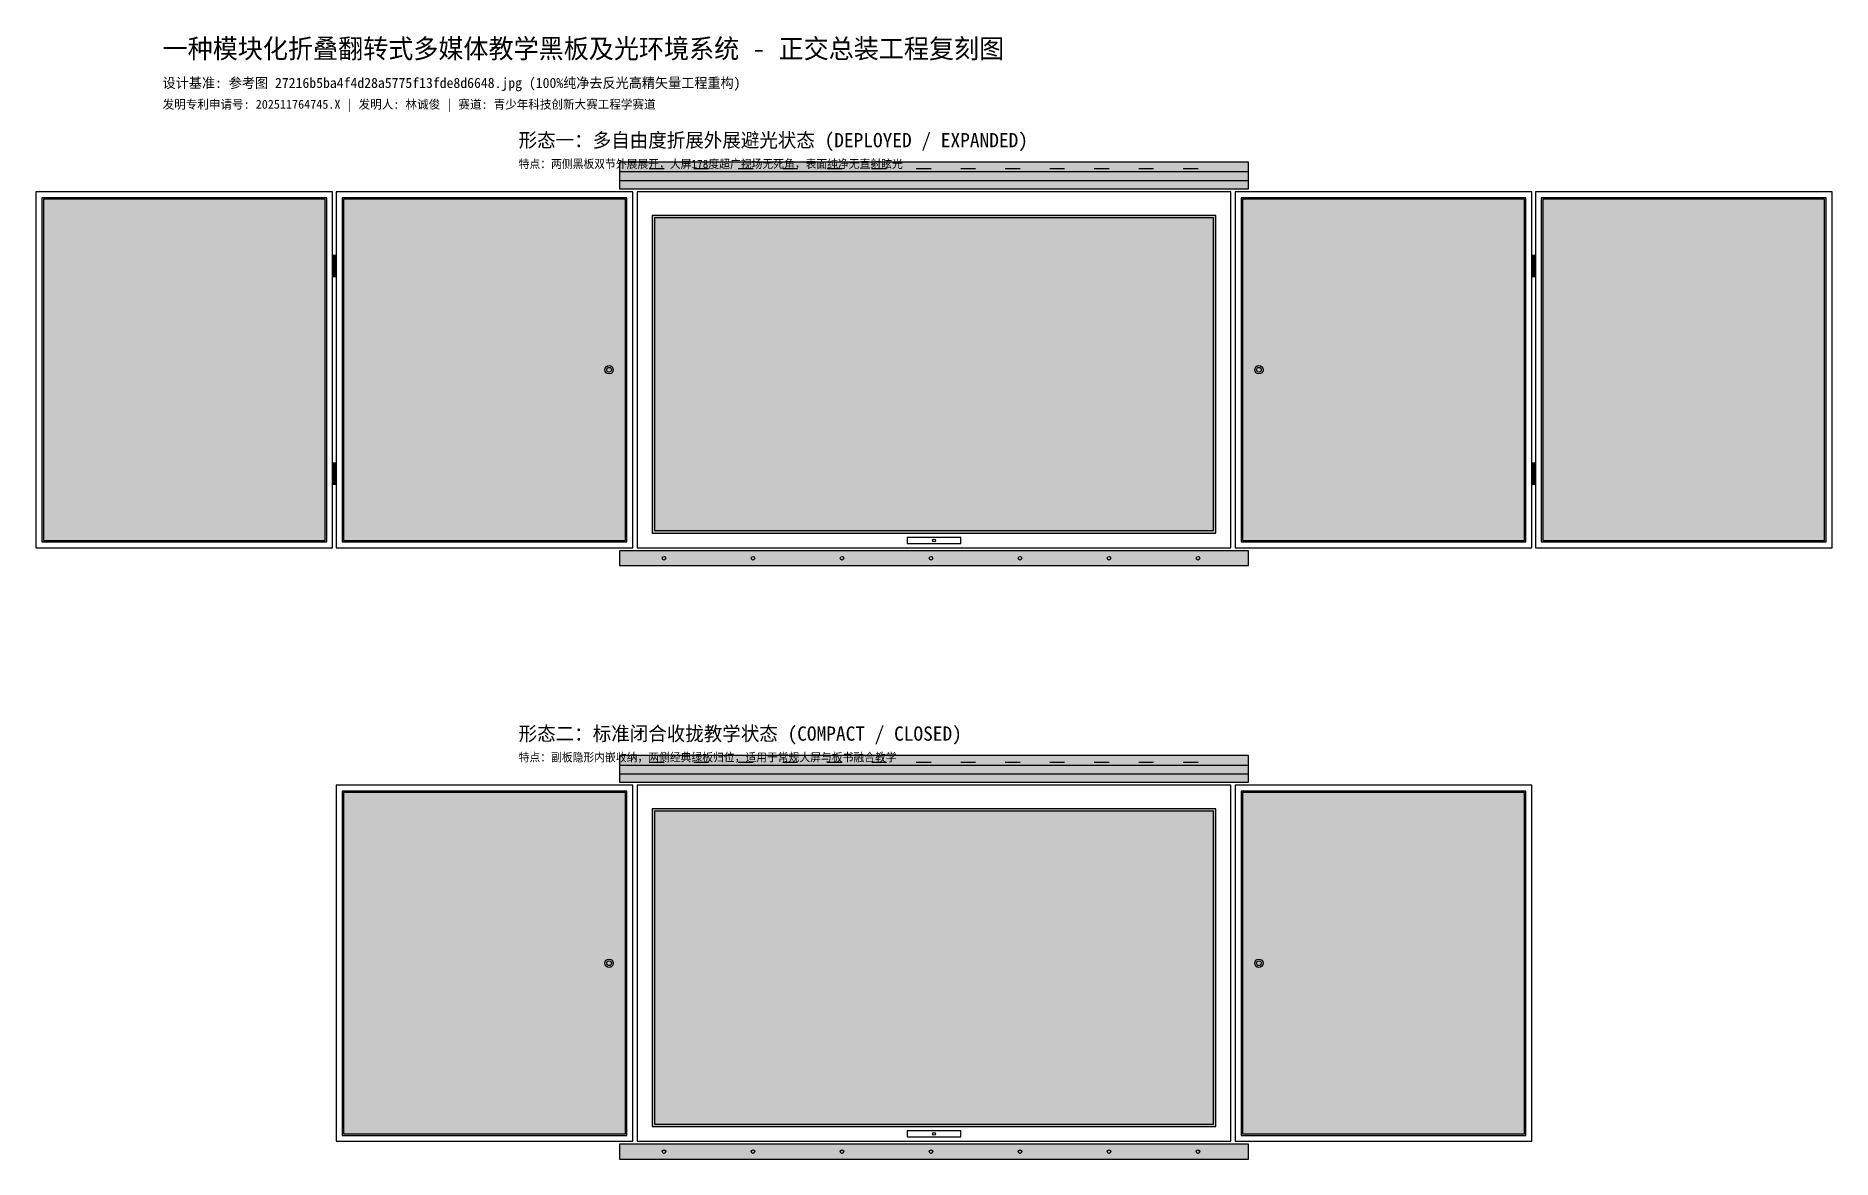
# Model space of a CAD drawing. Header units: millimetres. Extents: x -3027 to 3027, y -1060 to 2725.
import ezdxf

# ---------------------------------------------------------------- set-up
doc = ezdxf.new("R2010")
doc.units = ezdxf.units.MM
for name, color, linetype in [('01_FRAME_外框导轨', 8, 'Continuous'), ('02_SCREEN_多媒体屏_纯净无反光', 140, 'Continuous'), ('03_MAIN_BOARD_主黑板面', 94, 'Continuous'), ('04_FOLD_BOARD_折展副板', 254, 'Continuous'), ('05_CANOPY_遮光雨棚自洁', 4, 'Continuous'), ('06_HINGE_五金铰链自锁', 2, 'Continuous'), ('07_TEXT_ANNOTATION_说明', 7, 'Continuous')]:
    doc.layers.add(name, color=color, linetype=linetype)

msp = doc.modelspace()

# ---------------------------------------------------------------- hatches: boundary and pattern name
at = {"layer": '01_FRAME_外框导轨'}
for points in [[(-1060, 940), (1060, 940), (1060, 990), (-1060, 990)], [(-1060, -1060), (1060, -1060), (1060, -1010), (-1060, -1010)]]:
    msp.add_hatch(color=8, dxfattribs=at).paths.add_polyline_path(points)
at = {"layer": '02_SCREEN_多媒体屏_纯净无反光'}
for points in [[(-950, 1050), (950, 1050), (950, 2120), (-950, 2120)], [(-950, -950), (950, -950), (950, 120), (-950, 120)]]:
    msp.add_hatch(color=140, dxfattribs=at).paths.add_polyline_path(points)
at = {"layer": '03_MAIN_BOARD_主黑板面'}
for points in [[(-1995, 1020), (-1035, 1020), (-1035, 2180), (-1995, 2180)], [(1035, 1020), (1995, 1020), (1995, 2180), (1035, 2180)], [(-1995, -980), (-1035, -980), (-1035, 180), (-1995, 180)], [(1035, -980), (1995, -980), (1995, 180), (1035, 180)]]:
    msp.add_hatch(color=94, dxfattribs=at).paths.add_polyline_path(points)
at = {"layer": '04_FOLD_BOARD_折展副板'}
for points in [[(-3007, 1020), (-2047, 1020), (-2047, 2180), (-3007, 2180)], [(2047, 1020), (3007, 1020), (3007, 2180), (2047, 2180)]]:
    msp.add_hatch(color=254, dxfattribs=at).paths.add_polyline_path(points)
at = {"layer": '05_CANOPY_遮光雨棚自洁'}
for points in [[(-1060, 2210), (1060, 2210), (1060, 2300), (-1060, 2300)], [(-1060, 210), (1060, 210), (1060, 300), (-1060, 300)]]:
    msp.add_hatch(color=8, dxfattribs=at).paths.add_polyline_path(points)
at = {"layer": '06_HINGE_五金铰链自锁'}
for points in [[(-2027, 1915), (-2015, 1915), (-2015, 1985), (-2027, 1985)], [(2015, 1915), (2027, 1915), (2027, 1985), (2015, 1985)], [(-2027, 1215), (-2015, 1215), (-2015, 1285), (-2027, 1285)], [(2015, 1215), (2027, 1215), (2027, 1285), (2015, 1285)]]:
    msp.add_hatch(color=2, dxfattribs=at).paths.add_polyline_path(points)

# ---------------------------------------------------------------- linework, layer by layer
at = {"layer": '01_FRAME_外框导轨', "color": 8}
for points in [[(-3027, 1000), (-2027, 1000), (-2027, 2200), (-3027, 2200)], [(-2015, 1000), (-1015, 1000), (-1015, 2200), (-2015, 2200)], [(-1000, 1000), (1000, 1000), (1000, 2200), (-1000, 2200)], [(1015, 1000), (2015, 1000), (2015, 2200), (1015, 2200)], [(2027, 1000), (3027, 1000), (3027, 2200), (2027, 2200)], [(-90, 1015), (90, 1015), (90, 1035), (-90, 1035)], [(-1060, 940), (1060, 940), (1060, 990), (-1060, 990)], [(-2015, -1000), (-1015, -1000), (-1015, 200), (-2015, 200)], [(-1000, -1000), (1000, -1000), (1000, 200), (-1000, 200)], [(1015, -1000), (2015, -1000), (2015, 200), (1015, 200)], [(-90, -985), (90, -985), (90, -965), (-90, -965)], [(-1060, -1060), (1060, -1060), (1060, -1010), (-1060, -1010)]]:
    msp.add_lwpolyline(points, close=True, dxfattribs=at)
at = {"layer": '01_FRAME_外框导轨', "color": 7}
for centre in [(-910, 965), (-610, 965), (-310, 965), (-10, 965), (290, 965), (590, 965), (890, 965), (-910, -1035), (-610, -1035), (-310, -1035), (-10, -1035), (290, -1035), (590, -1035), (890, -1035)]:
    msp.add_circle(centre, 6, dxfattribs=at)
at = {"layer": '02_SCREEN_多媒体屏_纯净无反光', "color": 140}
for points in [[(-950, 1050), (950, 1050), (950, 2120), (-950, 2120)], [(-950, -950), (950, -950), (950, 120), (-950, 120)]]:
    msp.add_lwpolyline(points, close=True, dxfattribs=at)
at = {"layer": '02_SCREEN_多媒体屏_纯净无反光', "color": 5}
for points in [[(-942, 1058), (942, 1058), (942, 2112), (-942, 2112)], [(-942, -942), (942, -942), (942, 112), (-942, 112)]]:
    msp.add_lwpolyline(points, close=True, dxfattribs=at)
at = {"layer": '03_MAIN_BOARD_主黑板面', "color": 94}
for points in [[(-1995, 1020), (-1035, 1020), (-1035, 2180), (-1995, 2180)], [(1035, 1020), (1995, 1020), (1995, 2180), (1035, 2180)], [(-1995, -980), (-1035, -980), (-1035, 180), (-1995, 180)], [(1035, -980), (1995, -980), (1995, 180), (1035, 180)]]:
    msp.add_lwpolyline(points, close=True, dxfattribs=at)
at = {"layer": '03_MAIN_BOARD_主黑板面', "color": 3}
for points in [[(-1990, 1025), (-1040, 1025), (-1040, 2175), (-1990, 2175)], [(1040, 1025), (1990, 1025), (1990, 2175), (1040, 2175)], [(-1990, -975), (-1040, -975), (-1040, 175), (-1990, 175)], [(1040, -975), (1990, -975), (1990, 175), (1040, 175)]]:
    msp.add_lwpolyline(points, close=True, dxfattribs=at)
at = {"layer": '04_FOLD_BOARD_折展副板', "color": 254}
for points in [[(-3007, 1020), (-2047, 1020), (-2047, 2180), (-3007, 2180)], [(2047, 1020), (3007, 1020), (3007, 2180), (2047, 2180)]]:
    msp.add_lwpolyline(points, close=True, dxfattribs=at)
at = {"layer": '04_FOLD_BOARD_折展副板', "color": 7}
for points in [[(-3002, 1025), (-2052, 1025), (-2052, 2175), (-3002, 2175)], [(2052, 1025), (3002, 1025), (3002, 2175), (2052, 2175)]]:
    msp.add_lwpolyline(points, close=True, dxfattribs=at)
at = {"layer": '05_CANOPY_遮光雨棚自洁', "color": 4}
for p, q in [((-1060, 2268), (1060, 2268)), ((-960, 2278), (-910, 2278)), ((-810, 2278), (-760, 2278)), ((-660, 2278), (-610, 2278)), ((-510, 2278), (-460, 2278)), ((-360, 2278), (-310, 2278)), ((-210, 2278), (-160, 2278)), ((-60, 2278), (-10, 2278)), ((90, 2278), (140, 2278)), ((240, 2278), (290, 2278)), ((390, 2278), (440, 2278)), ((540, 2278), (590, 2278)), ((690, 2278), (740, 2278)), ((840, 2278), (890, 2278)), ((-1060, 2238), (1060, 2238)), ((-1060, 268), (1060, 268)), ((-960, 278), (-910, 278)), ((-810, 278), (-760, 278)), ((-660, 278), (-610, 278)), ((-510, 278), (-460, 278)), ((-360, 278), (-310, 278)), ((-210, 278), (-160, 278)), ((-60, 278), (-10, 278)), ((90, 278), (140, 278)), ((240, 278), (290, 278)), ((390, 278), (440, 278)), ((540, 278), (590, 278)), ((690, 278), (740, 278)), ((840, 278), (890, 278)), ((-1060, 238), (1060, 238))]:
    msp.add_line(p, q, dxfattribs=at)
for points in [[(-1060, 2210), (1060, 2210), (1060, 2300), (-1060, 2300)], [(-1060, 210), (1060, 210), (1060, 300), (-1060, 300)]]:
    msp.add_lwpolyline(points, close=True, dxfattribs=at)
at = {"layer": '06_HINGE_五金铰链自锁', "color": 2}
for points in [[(-2027, 1915), (-2015, 1915), (-2015, 1985), (-2027, 1985)], [(2015, 1915), (2027, 1915), (2027, 1985), (2015, 1985)], [(-2027, 1215), (-2015, 1215), (-2015, 1285), (-2027, 1285)], [(2015, 1215), (2027, 1215), (2027, 1285), (2015, 1285)]]:
    msp.add_lwpolyline(points, close=True, dxfattribs=at)
at = {"layer": '06_HINGE_五金铰链自锁', "color": 7}
for centre in [(-2021, 1950), (2021, 1950), (-2021, 1250), (2021, 1250)]:
    msp.add_circle(centre, 5, dxfattribs=at)
at = {"layer": '06_HINGE_五金铰链自锁', "color": 2}
for centre, radius in [((-1095, 1600), 14), ((-1095, 1600), 8), ((1095, 1600), 14), ((1095, 1600), 8), ((0, 1025), 4.5), ((-1095, -400), 14), ((-1095, -400), 8), ((1095, -400), 14), ((1095, -400), 8), ((0, -975), 4.5)]:
    msp.add_circle(centre, radius, dxfattribs=at)

# ---------------------------------------------------------------- texts
at = {"layer": '07_TEXT_ANNOTATION_说明', "color": 7}
for s, height, p in [('一种模块化折叠翻转式多媒体教学黑板及光环境系统 - 正交总装工程复刻图', 65, (-2600, 2650)), ('设计基准: 参考图 27216b5ba4f4d28a5775f13fde8d6648.jpg (100%纯净去反光高精矢量工程重构)', 34, (-2600, 2550)), ('发明专利申请号: 202511764745.X | 发明人: 林诚俊 | 赛道: 青少年科技创新大赛工程学赛道', 30, (-2600, 2480)), ('形态一：多自由度折展外展避光状态 (DEPLOYED / EXPANDED)', 48, (-1400, 2350)), ('特点：两侧黑板双节外展展开，大屏178度超广视场无死角，表面纯净无直射眩光', 28, (-1400, 2280)), ('形态二：标准闭合收拢教学状态 (COMPACT / CLOSED)', 48, (-1400, 350)), ('特点：副板隐形内嵌收纳，两侧经典绿板归位，适用于常规大屏与板书融合教学', 28, (-1400, 280))]:
    msp.add_text(s, height=height, dxfattribs=at).set_placement(p)

doc.saveas('drawing.dxf')
